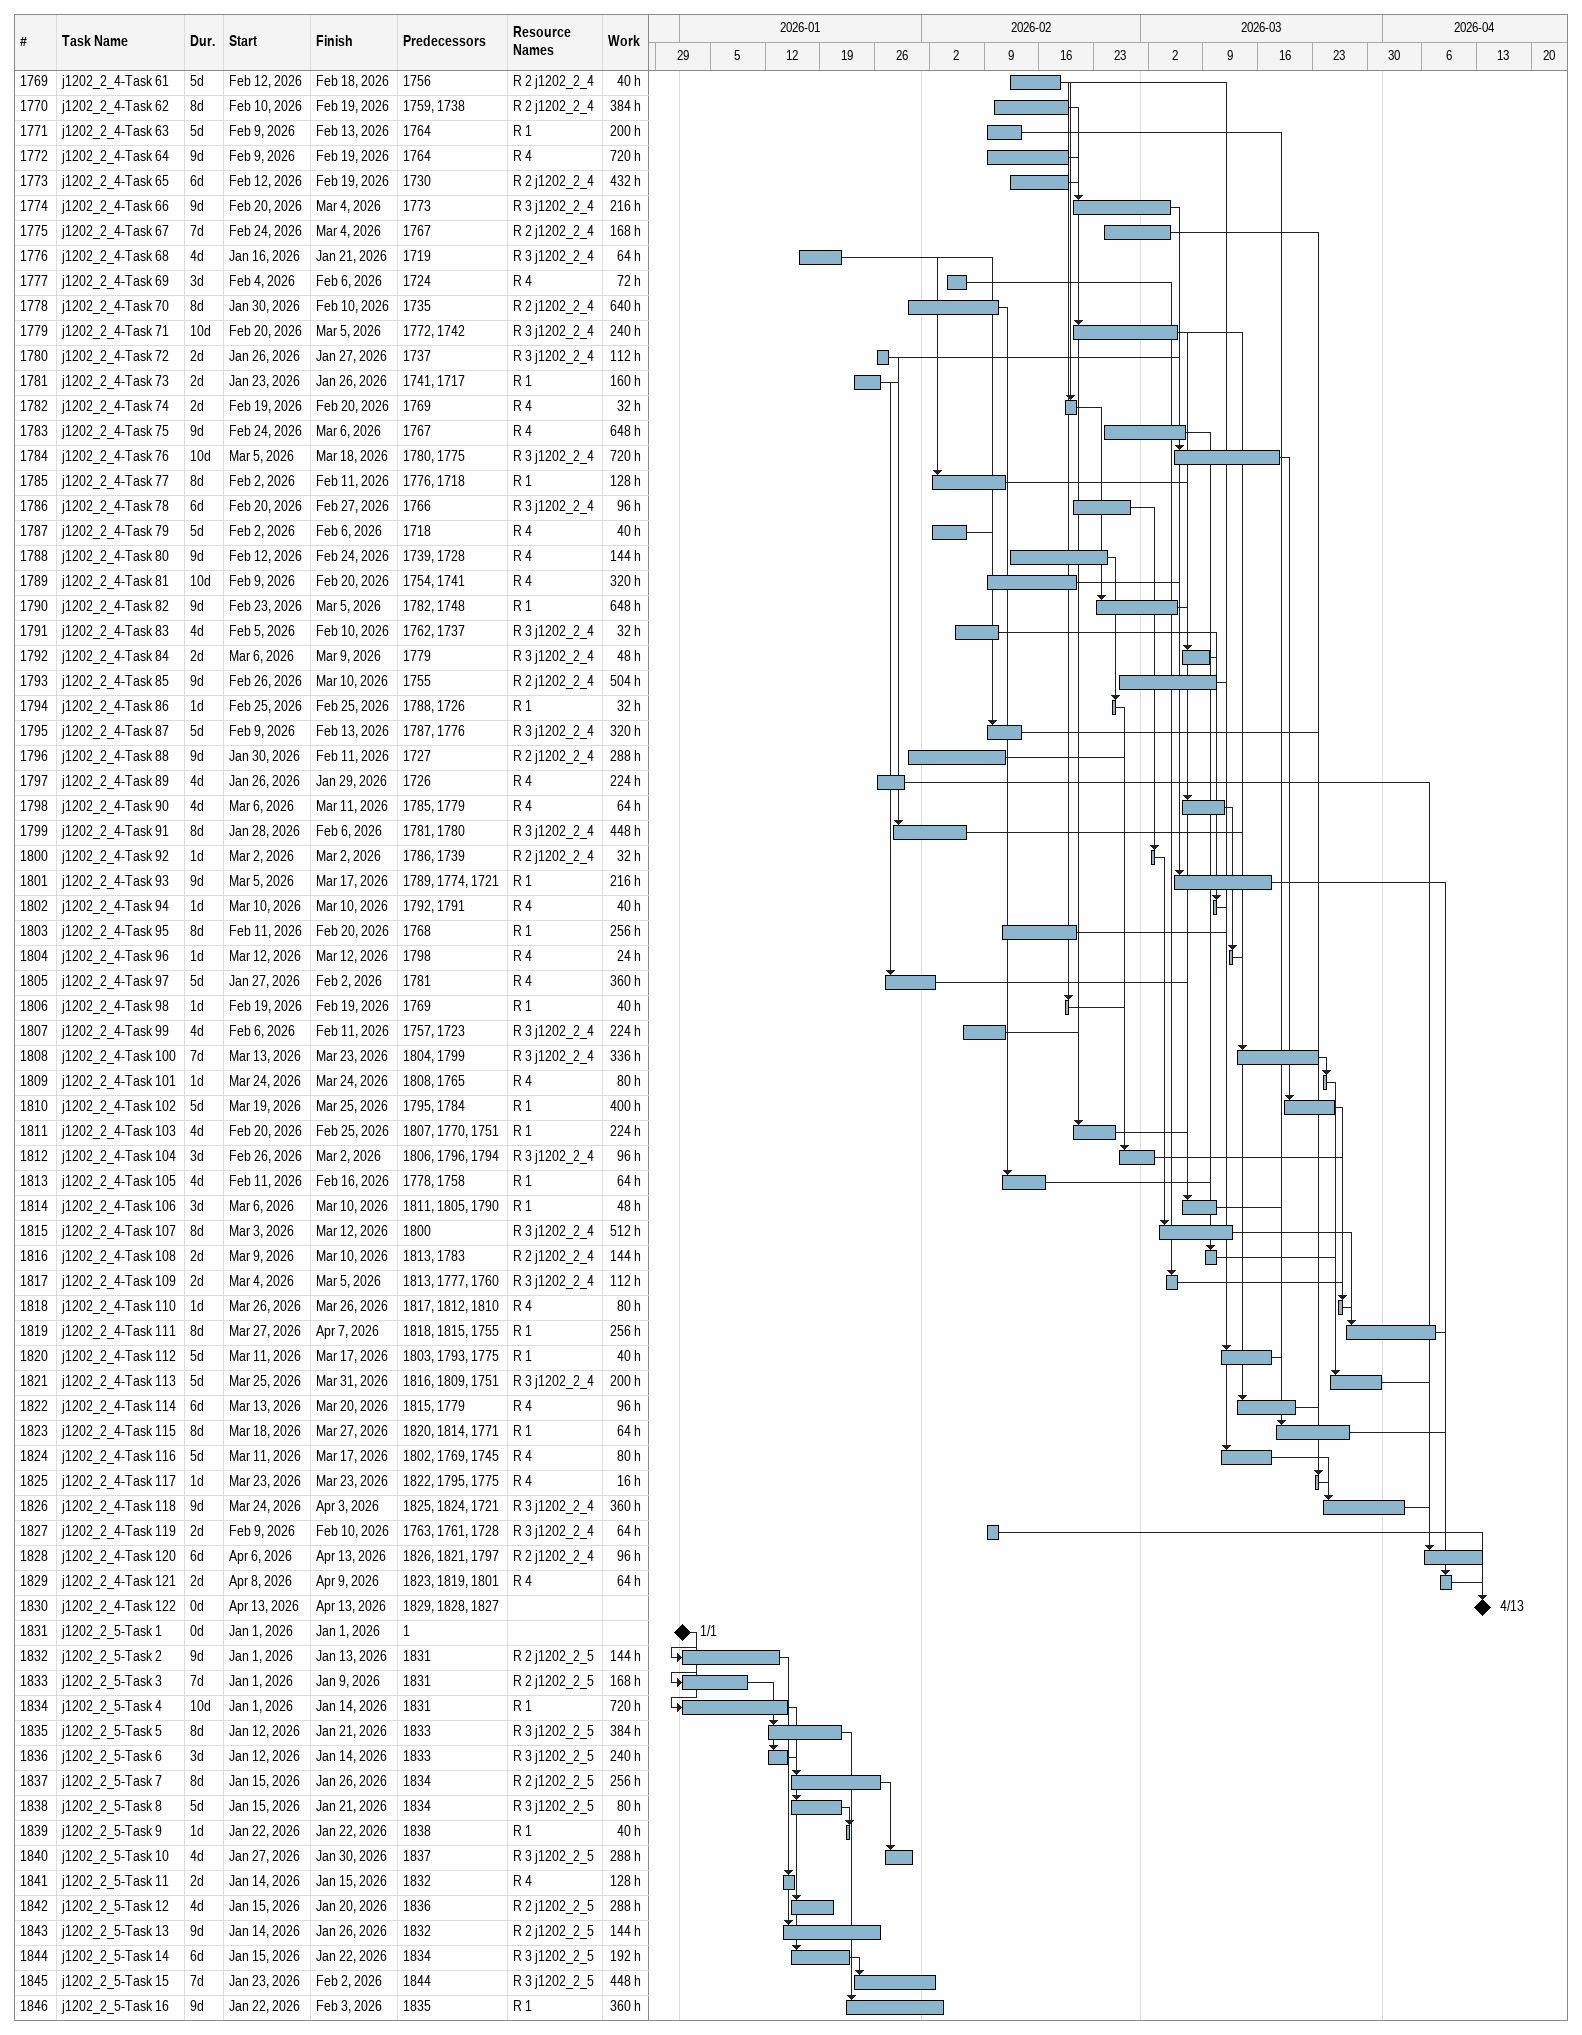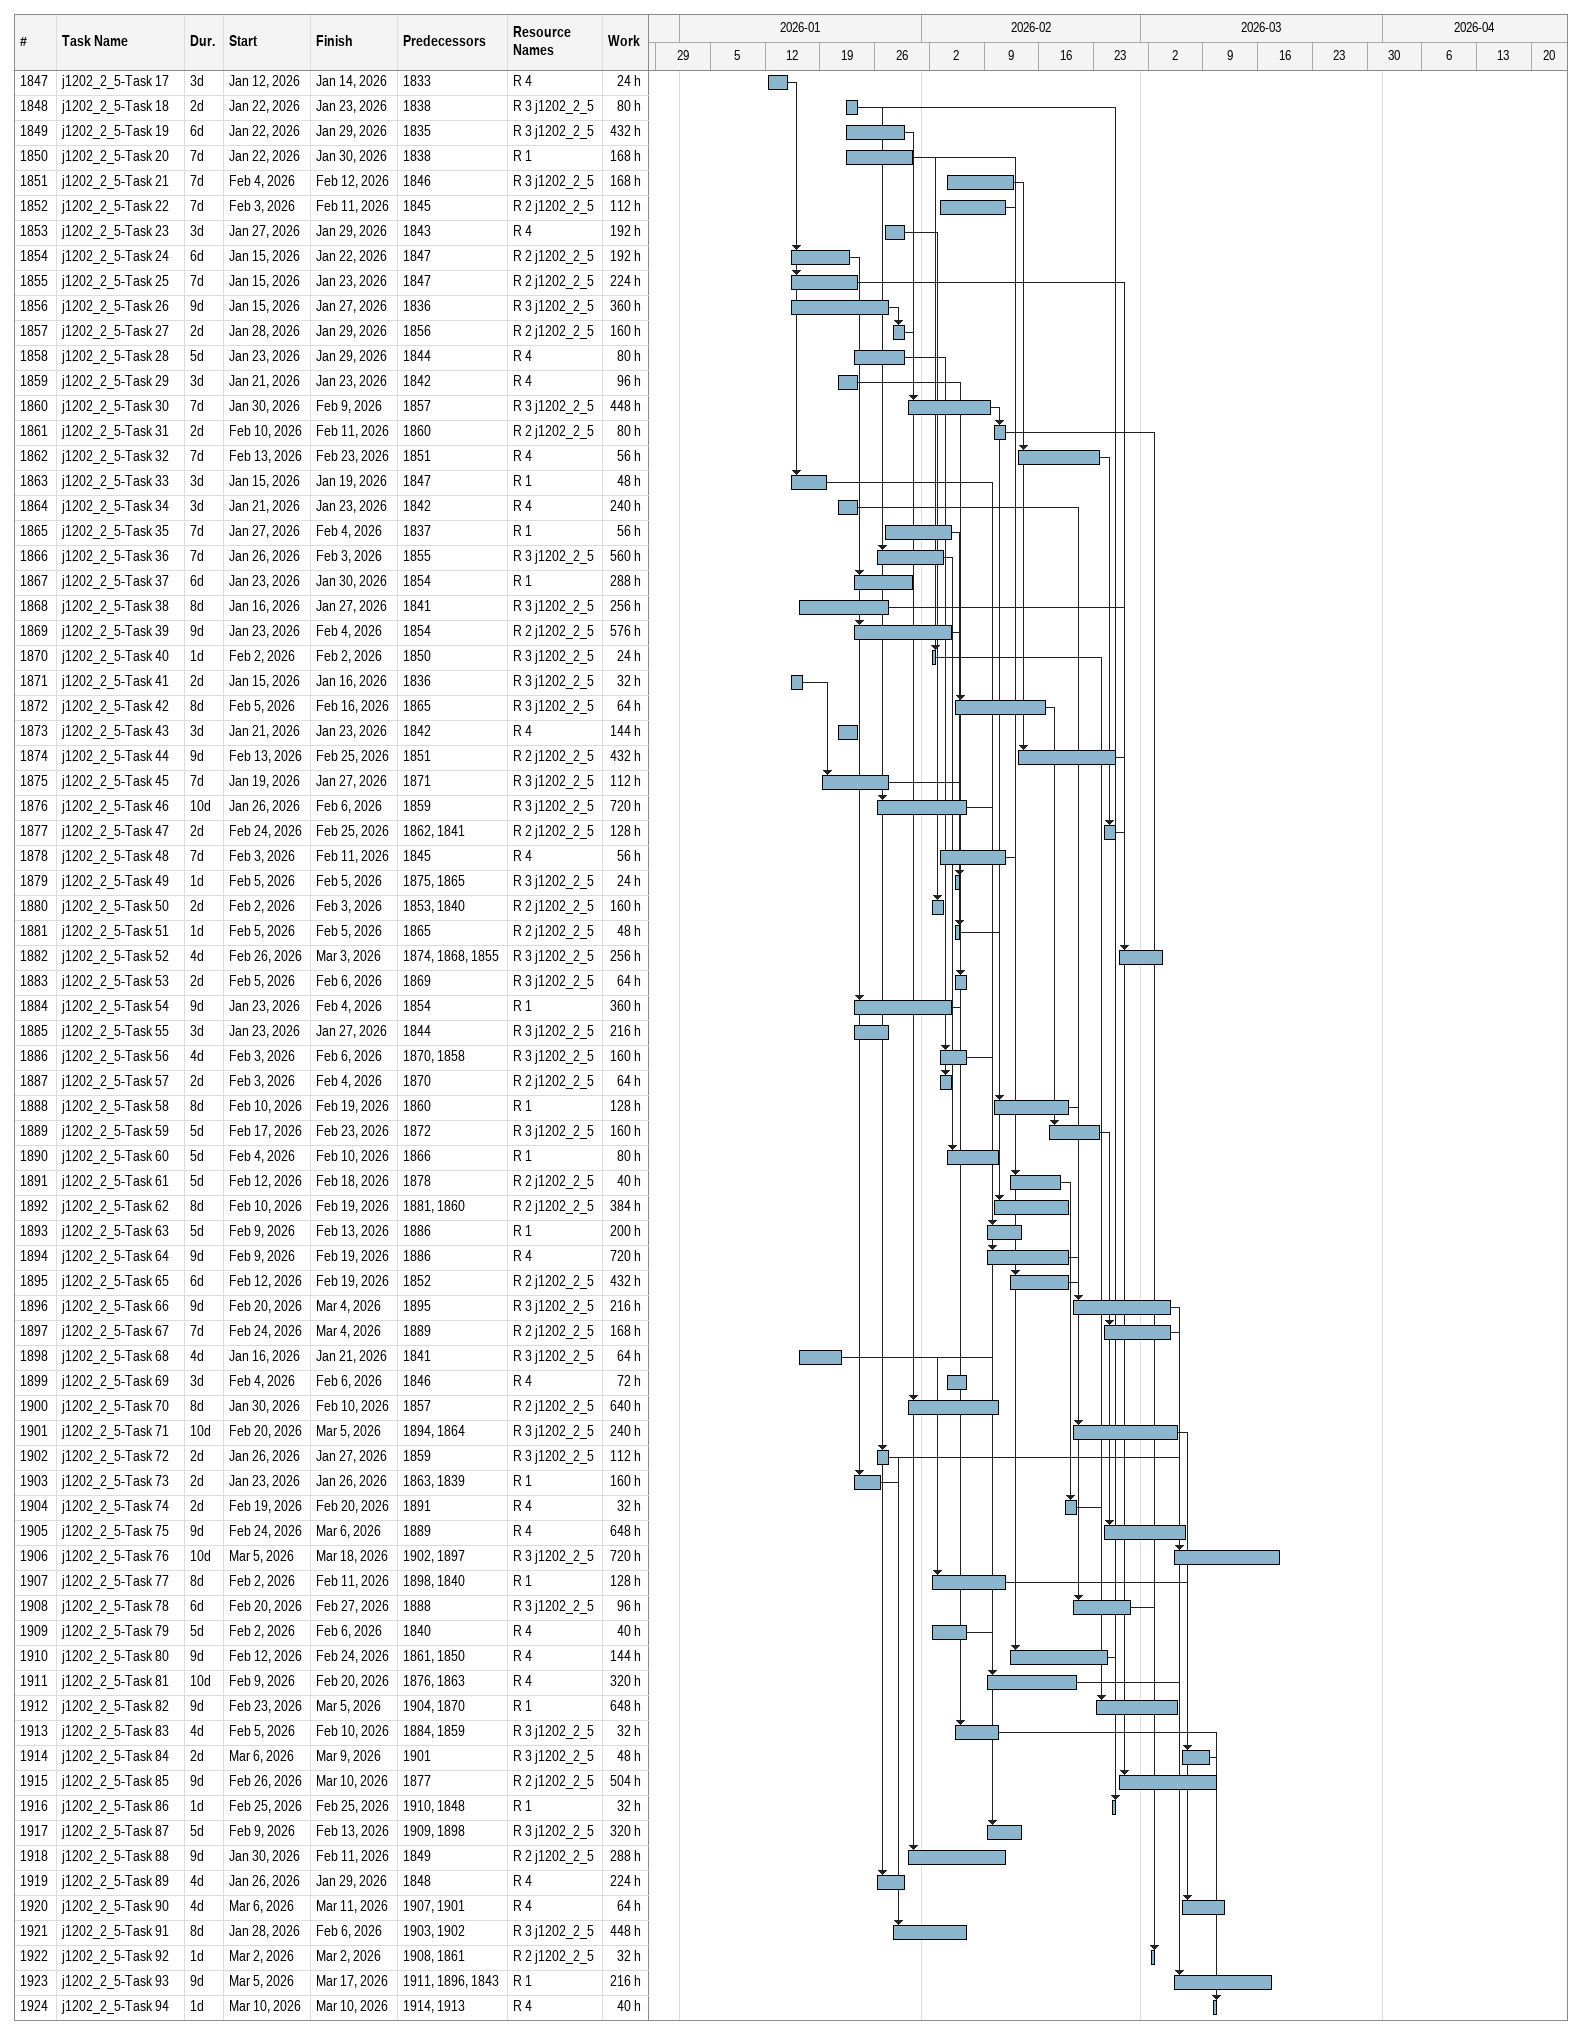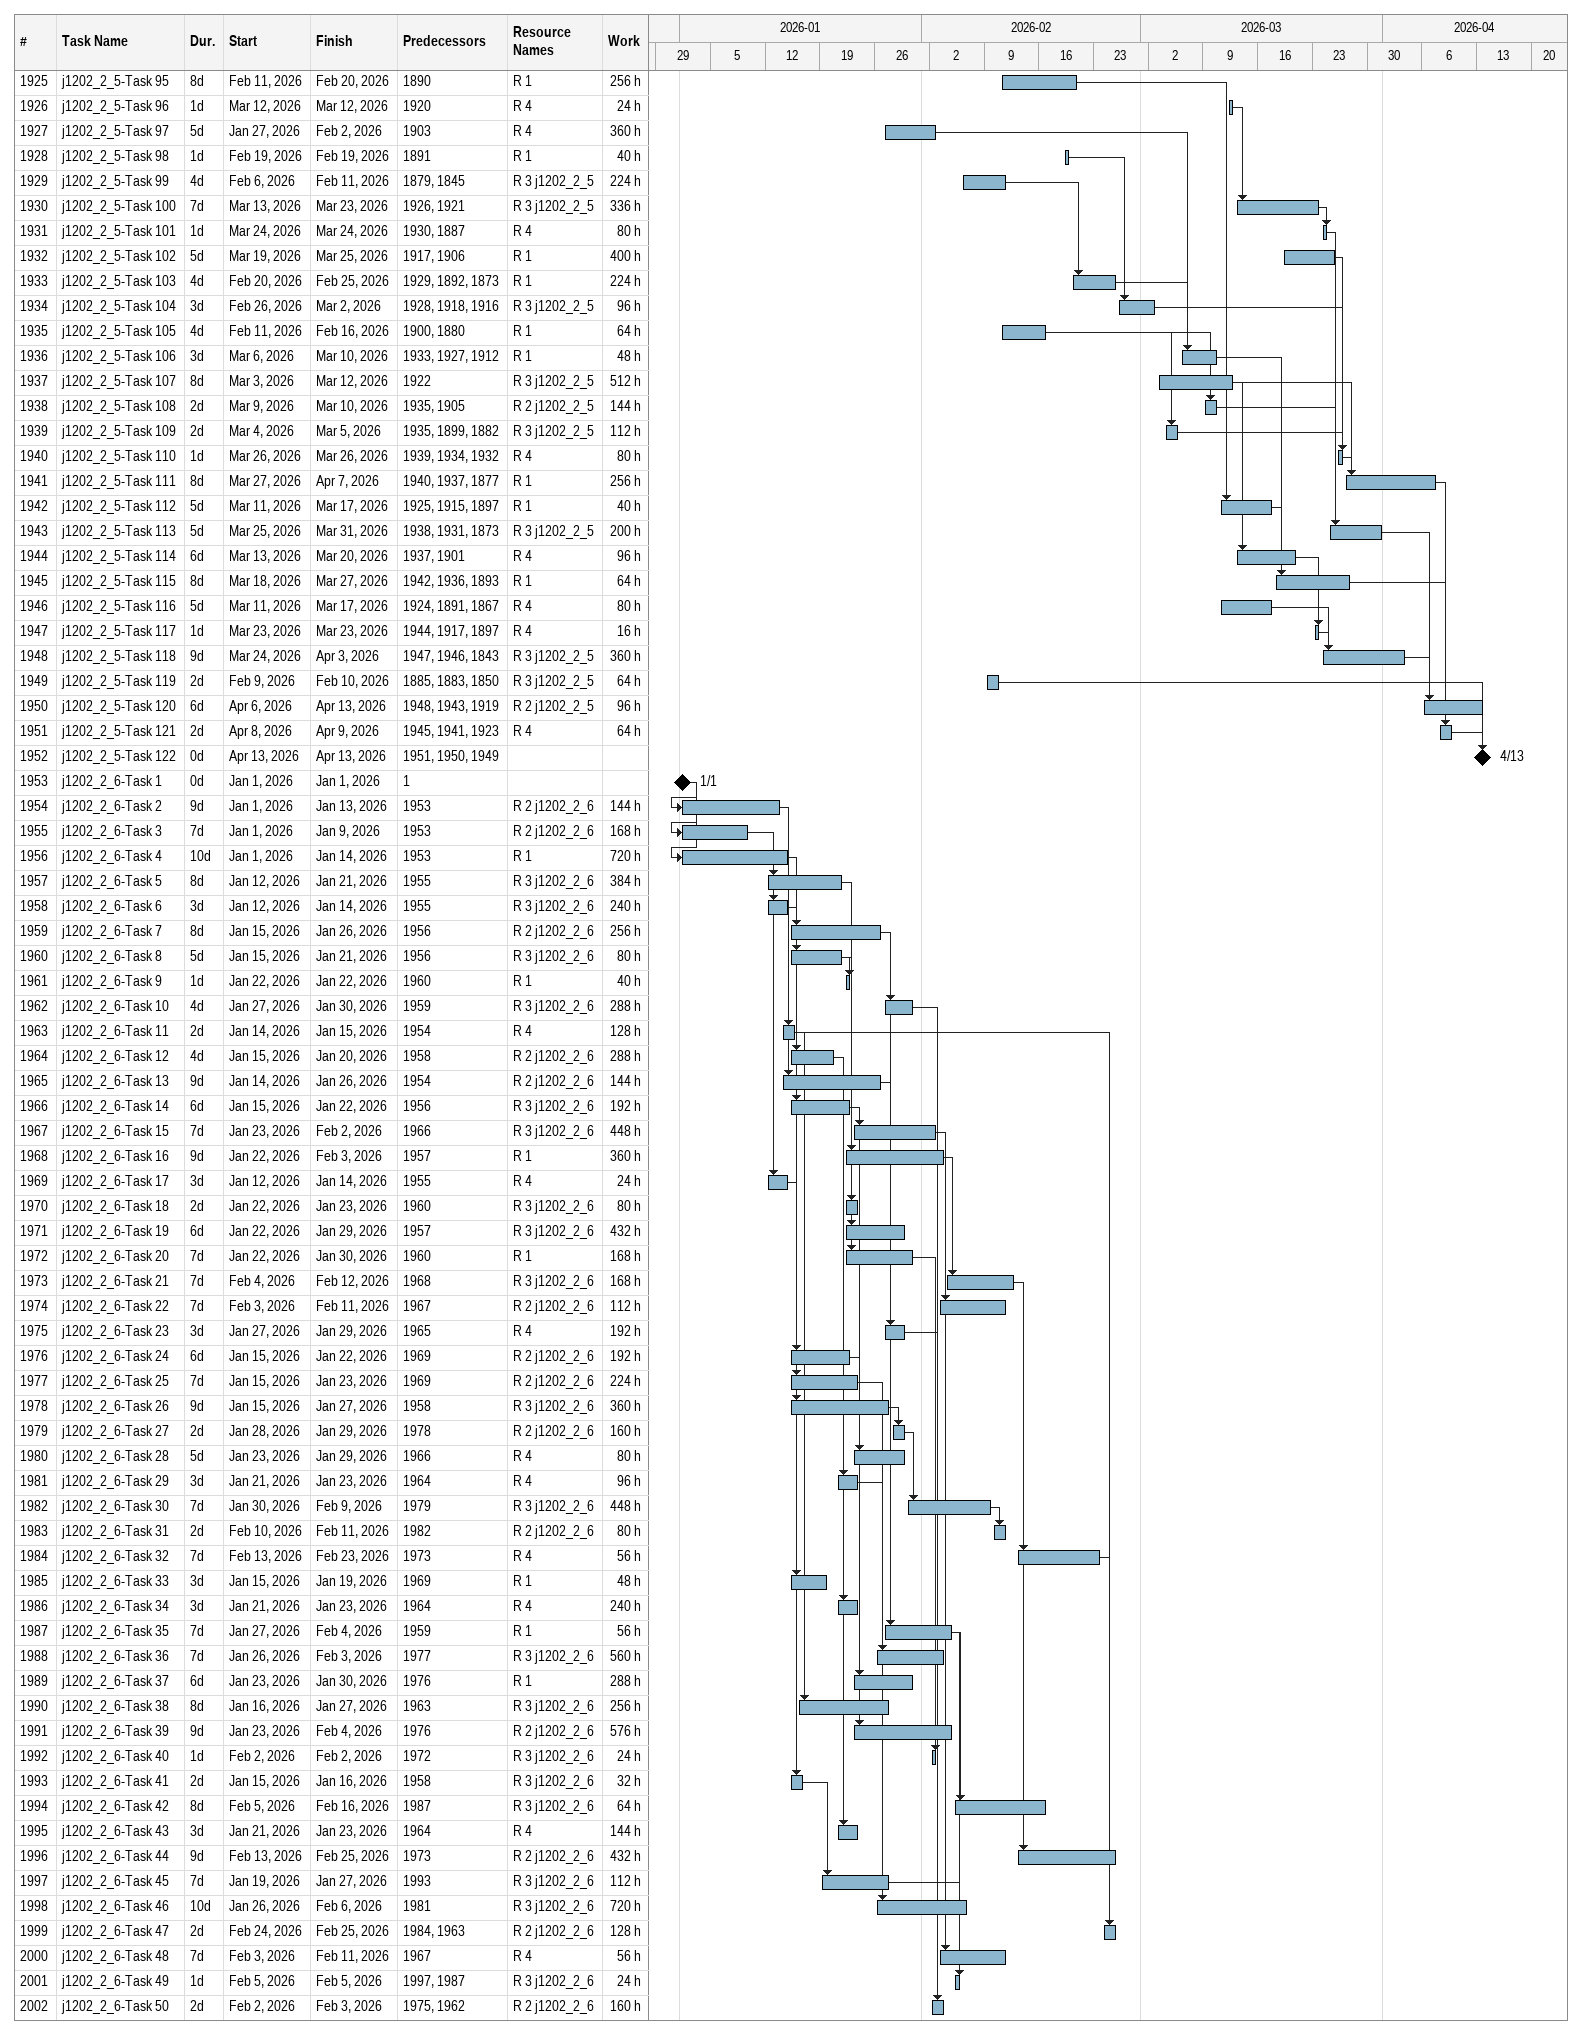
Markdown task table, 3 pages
| ID | Task | Duration | Start | Finish | Predecessors | Resources | Work (h) |
|---|---|---|---|---|---|---|---|
| 1769 | j1202_2_4-Task 61 | 5d | 2026-02-12 | 2026-02-18 | 1756 | R 2 j1202_2_4 | 40 |
| 1770 | j1202_2_4-Task 62 | 8d | 2026-02-10 | 2026-02-19 | 1759, 1738 | R 2 j1202_2_4 | 384 |
| 1771 | j1202_2_4-Task 63 | 5d | 2026-02-09 | 2026-02-13 | 1764 | R 1 | 200 |
| 1772 | j1202_2_4-Task 64 | 9d | 2026-02-09 | 2026-02-19 | 1764 | R 4 | 720 |
| 1773 | j1202_2_4-Task 65 | 6d | 2026-02-12 | 2026-02-19 | 1730 | R 2 j1202_2_4 | 432 |
| 1774 | j1202_2_4-Task 66 | 9d | 2026-02-20 | 2026-03-04 | 1773 | R 3 j1202_2_4 | 216 |
| 1775 | j1202_2_4-Task 67 | 7d | 2026-02-24 | 2026-03-04 | 1767 | R 2 j1202_2_4 | 168 |
| 1776 | j1202_2_4-Task 68 | 4d | 2026-01-16 | 2026-01-21 | 1719 | R 3 j1202_2_4 | 64 |
| 1777 | j1202_2_4-Task 69 | 3d | 2026-02-04 | 2026-02-06 | 1724 | R 4 | 72 |
| 1778 | j1202_2_4-Task 70 | 8d | 2026-01-30 | 2026-02-10 | 1735 | R 2 j1202_2_4 | 640 |
| 1779 | j1202_2_4-Task 71 | 10d | 2026-02-20 | 2026-03-05 | 1772, 1742 | R 3 j1202_2_4 | 240 |
| 1780 | j1202_2_4-Task 72 | 2d | 2026-01-26 | 2026-01-27 | 1737 | R 3 j1202_2_4 | 112 |
| 1781 | j1202_2_4-Task 73 | 2d | 2026-01-23 | 2026-01-26 | 1741, 1717 | R 1 | 160 |
| 1782 | j1202_2_4-Task 74 | 2d | 2026-02-19 | 2026-02-20 | 1769 | R 4 | 32 |
| 1783 | j1202_2_4-Task 75 | 9d | 2026-02-24 | 2026-03-06 | 1767 | R 4 | 648 |
| 1784 | j1202_2_4-Task 76 | 10d | 2026-03-05 | 2026-03-18 | 1780, 1775 | R 3 j1202_2_4 | 720 |
| 1785 | j1202_2_4-Task 77 | 8d | 2026-02-02 | 2026-02-11 | 1776, 1718 | R 1 | 128 |
| 1786 | j1202_2_4-Task 78 | 6d | 2026-02-20 | 2026-02-27 | 1766 | R 3 j1202_2_4 | 96 |
| 1787 | j1202_2_4-Task 79 | 5d | 2026-02-02 | 2026-02-06 | 1718 | R 4 | 40 |
| 1788 | j1202_2_4-Task 80 | 9d | 2026-02-12 | 2026-02-24 | 1739, 1728 | R 4 | 144 |
| 1789 | j1202_2_4-Task 81 | 10d | 2026-02-09 | 2026-02-20 | 1754, 1741 | R 4 | 320 |
| 1790 | j1202_2_4-Task 82 | 9d | 2026-02-23 | 2026-03-05 | 1782, 1748 | R 1 | 648 |
| 1791 | j1202_2_4-Task 83 | 4d | 2026-02-05 | 2026-02-10 | 1762, 1737 | R 3 j1202_2_4 | 32 |
| 1792 | j1202_2_4-Task 84 | 2d | 2026-03-06 | 2026-03-09 | 1779 | R 3 j1202_2_4 | 48 |
| 1793 | j1202_2_4-Task 85 | 9d | 2026-02-26 | 2026-03-10 | 1755 | R 2 j1202_2_4 | 504 |
| 1794 | j1202_2_4-Task 86 | 1d | 2026-02-25 | 2026-02-25 | 1788, 1726 | R 1 | 32 |
| 1795 | j1202_2_4-Task 87 | 5d | 2026-02-09 | 2026-02-13 | 1787, 1776 | R 3 j1202_2_4 | 320 |
| 1796 | j1202_2_4-Task 88 | 9d | 2026-01-30 | 2026-02-11 | 1727 | R 2 j1202_2_4 | 288 |
| 1797 | j1202_2_4-Task 89 | 4d | 2026-01-26 | 2026-01-29 | 1726 | R 4 | 224 |
| 1798 | j1202_2_4-Task 90 | 4d | 2026-03-06 | 2026-03-11 | 1785, 1779 | R 4 | 64 |
| 1799 | j1202_2_4-Task 91 | 8d | 2026-01-28 | 2026-02-06 | 1781, 1780 | R 3 j1202_2_4 | 448 |
| 1800 | j1202_2_4-Task 92 | 1d | 2026-03-02 | 2026-03-02 | 1786, 1739 | R 2 j1202_2_4 | 32 |
| 1801 | j1202_2_4-Task 93 | 9d | 2026-03-05 | 2026-03-17 | 1789, 1774, 1721 | R 1 | 216 |
| 1802 | j1202_2_4-Task 94 | 1d | 2026-03-10 | 2026-03-10 | 1792, 1791 | R 4 | 40 |
| 1803 | j1202_2_4-Task 95 | 8d | 2026-02-11 | 2026-02-20 | 1768 | R 1 | 256 |
| 1804 | j1202_2_4-Task 96 | 1d | 2026-03-12 | 2026-03-12 | 1798 | R 4 | 24 |
| 1805 | j1202_2_4-Task 97 | 5d | 2026-01-27 | 2026-02-02 | 1781 | R 4 | 360 |
| 1806 | j1202_2_4-Task 98 | 1d | 2026-02-19 | 2026-02-19 | 1769 | R 1 | 40 |
| 1807 | j1202_2_4-Task 99 | 4d | 2026-02-06 | 2026-02-11 | 1757, 1723 | R 3 j1202_2_4 | 224 |
| 1808 | j1202_2_4-Task 100 | 7d | 2026-03-13 | 2026-03-23 | 1804, 1799 | R 3 j1202_2_4 | 336 |
| 1809 | j1202_2_4-Task 101 | 1d | 2026-03-24 | 2026-03-24 | 1808, 1765 | R 4 | 80 |
| 1810 | j1202_2_4-Task 102 | 5d | 2026-03-19 | 2026-03-25 | 1795, 1784 | R 1 | 400 |
| 1811 | j1202_2_4-Task 103 | 4d | 2026-02-20 | 2026-02-25 | 1807, 1770, 1751 | R 1 | 224 |
| 1812 | j1202_2_4-Task 104 | 3d | 2026-02-26 | 2026-03-02 | 1806, 1796, 1794 | R 3 j1202_2_4 | 96 |
| 1813 | j1202_2_4-Task 105 | 4d | 2026-02-11 | 2026-02-16 | 1778, 1758 | R 1 | 64 |
| 1814 | j1202_2_4-Task 106 | 3d | 2026-03-06 | 2026-03-10 | 1811, 1805, 1790 | R 1 | 48 |
| 1815 | j1202_2_4-Task 107 | 8d | 2026-03-03 | 2026-03-12 | 1800 | R 3 j1202_2_4 | 512 |
| 1816 | j1202_2_4-Task 108 | 2d | 2026-03-09 | 2026-03-10 | 1813, 1783 | R 2 j1202_2_4 | 144 |
| 1817 | j1202_2_4-Task 109 | 2d | 2026-03-04 | 2026-03-05 | 1813, 1777, 1760 | R 3 j1202_2_4 | 112 |
| 1818 | j1202_2_4-Task 110 | 1d | 2026-03-26 | 2026-03-26 | 1817, 1812, 1810 | R 4 | 80 |
| 1819 | j1202_2_4-Task 111 | 8d | 2026-03-27 | 2026-04-07 | 1818, 1815, 1755 | R 1 | 256 |
| 1820 | j1202_2_4-Task 112 | 5d | 2026-03-11 | 2026-03-17 | 1803, 1793, 1775 | R 1 | 40 |
| 1821 | j1202_2_4-Task 113 | 5d | 2026-03-25 | 2026-03-31 | 1816, 1809, 1751 | R 3 j1202_2_4 | 200 |
| 1822 | j1202_2_4-Task 114 | 6d | 2026-03-13 | 2026-03-20 | 1815, 1779 | R 4 | 96 |
| 1823 | j1202_2_4-Task 115 | 8d | 2026-03-18 | 2026-03-27 | 1820, 1814, 1771 | R 1 | 64 |
| 1824 | j1202_2_4-Task 116 | 5d | 2026-03-11 | 2026-03-17 | 1802, 1769, 1745 | R 4 | 80 |
| 1825 | j1202_2_4-Task 117 | 1d | 2026-03-23 | 2026-03-23 | 1822, 1795, 1775 | R 4 | 16 |
| 1826 | j1202_2_4-Task 118 | 9d | 2026-03-24 | 2026-04-03 | 1825, 1824, 1721 | R 3 j1202_2_4 | 360 |
| 1827 | j1202_2_4-Task 119 | 2d | 2026-02-09 | 2026-02-10 | 1763, 1761, 1728 | R 3 j1202_2_4 | 64 |
| 1828 | j1202_2_4-Task 120 | 6d | 2026-04-06 | 2026-04-13 | 1826, 1821, 1797 | R 2 j1202_2_4 | 96 |
| 1829 | j1202_2_4-Task 121 | 2d | 2026-04-08 | 2026-04-09 | 1823, 1819, 1801 | R 4 | 64 |
| 1830 | j1202_2_4-Task 122 | 0d | 2026-04-13 | 2026-04-13 | 1829, 1828, 1827 |  |  |
| 1831 | j1202_2_5-Task 1 | 0d | 2026-01-01 | 2026-01-01 | 1 |  |  |
| 1832 | j1202_2_5-Task 2 | 9d | 2026-01-01 | 2026-01-13 | 1831 | R 2 j1202_2_5 | 144 |
| 1833 | j1202_2_5-Task 3 | 7d | 2026-01-01 | 2026-01-09 | 1831 | R 2 j1202_2_5 | 168 |
| 1834 | j1202_2_5-Task 4 | 10d | 2026-01-01 | 2026-01-14 | 1831 | R 1 | 720 |
| 1835 | j1202_2_5-Task 5 | 8d | 2026-01-12 | 2026-01-21 | 1833 | R 3 j1202_2_5 | 384 |
| 1836 | j1202_2_5-Task 6 | 3d | 2026-01-12 | 2026-01-14 | 1833 | R 3 j1202_2_5 | 240 |
| 1837 | j1202_2_5-Task 7 | 8d | 2026-01-15 | 2026-01-26 | 1834 | R 2 j1202_2_5 | 256 |
| 1838 | j1202_2_5-Task 8 | 5d | 2026-01-15 | 2026-01-21 | 1834 | R 3 j1202_2_5 | 80 |
| 1839 | j1202_2_5-Task 9 | 1d | 2026-01-22 | 2026-01-22 | 1838 | R 1 | 40 |
| 1840 | j1202_2_5-Task 10 | 4d | 2026-01-27 | 2026-01-30 | 1837 | R 3 j1202_2_5 | 288 |
| 1841 | j1202_2_5-Task 11 | 2d | 2026-01-14 | 2026-01-15 | 1832 | R 4 | 128 |
| 1842 | j1202_2_5-Task 12 | 4d | 2026-01-15 | 2026-01-20 | 1836 | R 2 j1202_2_5 | 288 |
| 1843 | j1202_2_5-Task 13 | 9d | 2026-01-14 | 2026-01-26 | 1832 | R 2 j1202_2_5 | 144 |
| 1844 | j1202_2_5-Task 14 | 6d | 2026-01-15 | 2026-01-22 | 1834 | R 3 j1202_2_5 | 192 |
| 1845 | j1202_2_5-Task 15 | 7d | 2026-01-23 | 2026-02-02 | 1844 | R 3 j1202_2_5 | 448 |
| 1846 | j1202_2_5-Task 16 | 9d | 2026-01-22 | 2026-02-03 | 1835 | R 1 | 360 |
| 1847 | j1202_2_5-Task 17 | 3d | 2026-01-12 | 2026-01-14 | 1833 | R 4 | 24 |
| 1848 | j1202_2_5-Task 18 | 2d | 2026-01-22 | 2026-01-23 | 1838 | R 3 j1202_2_5 | 80 |
| 1849 | j1202_2_5-Task 19 | 6d | 2026-01-22 | 2026-01-29 | 1835 | R 3 j1202_2_5 | 432 |
| 1850 | j1202_2_5-Task 20 | 7d | 2026-01-22 | 2026-01-30 | 1838 | R 1 | 168 |
| 1851 | j1202_2_5-Task 21 | 7d | 2026-02-04 | 2026-02-12 | 1846 | R 3 j1202_2_5 | 168 |
| 1852 | j1202_2_5-Task 22 | 7d | 2026-02-03 | 2026-02-11 | 1845 | R 2 j1202_2_5 | 112 |
| 1853 | j1202_2_5-Task 23 | 3d | 2026-01-27 | 2026-01-29 | 1843 | R 4 | 192 |
| 1854 | j1202_2_5-Task 24 | 6d | 2026-01-15 | 2026-01-22 | 1847 | R 2 j1202_2_5 | 192 |
| 1855 | j1202_2_5-Task 25 | 7d | 2026-01-15 | 2026-01-23 | 1847 | R 2 j1202_2_5 | 224 |
| 1856 | j1202_2_5-Task 26 | 9d | 2026-01-15 | 2026-01-27 | 1836 | R 3 j1202_2_5 | 360 |
| 1857 | j1202_2_5-Task 27 | 2d | 2026-01-28 | 2026-01-29 | 1856 | R 2 j1202_2_5 | 160 |
| 1858 | j1202_2_5-Task 28 | 5d | 2026-01-23 | 2026-01-29 | 1844 | R 4 | 80 |
| 1859 | j1202_2_5-Task 29 | 3d | 2026-01-21 | 2026-01-23 | 1842 | R 4 | 96 |
| 1860 | j1202_2_5-Task 30 | 7d | 2026-01-30 | 2026-02-09 | 1857 | R 3 j1202_2_5 | 448 |
| 1861 | j1202_2_5-Task 31 | 2d | 2026-02-10 | 2026-02-11 | 1860 | R 2 j1202_2_5 | 80 |
| 1862 | j1202_2_5-Task 32 | 7d | 2026-02-13 | 2026-02-23 | 1851 | R 4 | 56 |
| 1863 | j1202_2_5-Task 33 | 3d | 2026-01-15 | 2026-01-19 | 1847 | R 1 | 48 |
| 1864 | j1202_2_5-Task 34 | 3d | 2026-01-21 | 2026-01-23 | 1842 | R 4 | 240 |
| 1865 | j1202_2_5-Task 35 | 7d | 2026-01-27 | 2026-02-04 | 1837 | R 1 | 56 |
| 1866 | j1202_2_5-Task 36 | 7d | 2026-01-26 | 2026-02-03 | 1855 | R 3 j1202_2_5 | 560 |
| 1867 | j1202_2_5-Task 37 | 6d | 2026-01-23 | 2026-01-30 | 1854 | R 1 | 288 |
| 1868 | j1202_2_5-Task 38 | 8d | 2026-01-16 | 2026-01-27 | 1841 | R 3 j1202_2_5 | 256 |
| 1869 | j1202_2_5-Task 39 | 9d | 2026-01-23 | 2026-02-04 | 1854 | R 2 j1202_2_5 | 576 |
| 1870 | j1202_2_5-Task 40 | 1d | 2026-02-02 | 2026-02-02 | 1850 | R 3 j1202_2_5 | 24 |
| 1871 | j1202_2_5-Task 41 | 2d | 2026-01-15 | 2026-01-16 | 1836 | R 3 j1202_2_5 | 32 |
| 1872 | j1202_2_5-Task 42 | 8d | 2026-02-05 | 2026-02-16 | 1865 | R 3 j1202_2_5 | 64 |
| 1873 | j1202_2_5-Task 43 | 3d | 2026-01-21 | 2026-01-23 | 1842 | R 4 | 144 |
| 1874 | j1202_2_5-Task 44 | 9d | 2026-02-13 | 2026-02-25 | 1851 | R 2 j1202_2_5 | 432 |
| 1875 | j1202_2_5-Task 45 | 7d | 2026-01-19 | 2026-01-27 | 1871 | R 3 j1202_2_5 | 112 |
| 1876 | j1202_2_5-Task 46 | 10d | 2026-01-26 | 2026-02-06 | 1859 | R 3 j1202_2_5 | 720 |
| 1877 | j1202_2_5-Task 47 | 2d | 2026-02-24 | 2026-02-25 | 1862, 1841 | R 2 j1202_2_5 | 128 |
| 1878 | j1202_2_5-Task 48 | 7d | 2026-02-03 | 2026-02-11 | 1845 | R 4 | 56 |
| 1879 | j1202_2_5-Task 49 | 1d | 2026-02-05 | 2026-02-05 | 1875, 1865 | R 3 j1202_2_5 | 24 |
| 1880 | j1202_2_5-Task 50 | 2d | 2026-02-02 | 2026-02-03 | 1853, 1840 | R 2 j1202_2_5 | 160 |
| 1881 | j1202_2_5-Task 51 | 1d | 2026-02-05 | 2026-02-05 | 1865 | R 2 j1202_2_5 | 48 |
| 1882 | j1202_2_5-Task 52 | 4d | 2026-02-26 | 2026-03-03 | 1874, 1868, 1855 | R 3 j1202_2_5 | 256 |
| 1883 | j1202_2_5-Task 53 | 2d | 2026-02-05 | 2026-02-06 | 1869 | R 3 j1202_2_5 | 64 |
| 1884 | j1202_2_5-Task 54 | 9d | 2026-01-23 | 2026-02-04 | 1854 | R 1 | 360 |
| 1885 | j1202_2_5-Task 55 | 3d | 2026-01-23 | 2026-01-27 | 1844 | R 3 j1202_2_5 | 216 |
| 1886 | j1202_2_5-Task 56 | 4d | 2026-02-03 | 2026-02-06 | 1870, 1858 | R 3 j1202_2_5 | 160 |
| 1887 | j1202_2_5-Task 57 | 2d | 2026-02-03 | 2026-02-04 | 1870 | R 2 j1202_2_5 | 64 |
| 1888 | j1202_2_5-Task 58 | 8d | 2026-02-10 | 2026-02-19 | 1860 | R 1 | 128 |
| 1889 | j1202_2_5-Task 59 | 5d | 2026-02-17 | 2026-02-23 | 1872 | R 3 j1202_2_5 | 160 |
| 1890 | j1202_2_5-Task 60 | 5d | 2026-02-04 | 2026-02-10 | 1866 | R 1 | 80 |
| 1891 | j1202_2_5-Task 61 | 5d | 2026-02-12 | 2026-02-18 | 1878 | R 2 j1202_2_5 | 40 |
| 1892 | j1202_2_5-Task 62 | 8d | 2026-02-10 | 2026-02-19 | 1881, 1860 | R 2 j1202_2_5 | 384 |
| 1893 | j1202_2_5-Task 63 | 5d | 2026-02-09 | 2026-02-13 | 1886 | R 1 | 200 |
| 1894 | j1202_2_5-Task 64 | 9d | 2026-02-09 | 2026-02-19 | 1886 | R 4 | 720 |
| 1895 | j1202_2_5-Task 65 | 6d | 2026-02-12 | 2026-02-19 | 1852 | R 2 j1202_2_5 | 432 |
| 1896 | j1202_2_5-Task 66 | 9d | 2026-02-20 | 2026-03-04 | 1895 | R 3 j1202_2_5 | 216 |
| 1897 | j1202_2_5-Task 67 | 7d | 2026-02-24 | 2026-03-04 | 1889 | R 2 j1202_2_5 | 168 |
| 1898 | j1202_2_5-Task 68 | 4d | 2026-01-16 | 2026-01-21 | 1841 | R 3 j1202_2_5 | 64 |
| 1899 | j1202_2_5-Task 69 | 3d | 2026-02-04 | 2026-02-06 | 1846 | R 4 | 72 |
| 1900 | j1202_2_5-Task 70 | 8d | 2026-01-30 | 2026-02-10 | 1857 | R 2 j1202_2_5 | 640 |
| 1901 | j1202_2_5-Task 71 | 10d | 2026-02-20 | 2026-03-05 | 1894, 1864 | R 3 j1202_2_5 | 240 |
| 1902 | j1202_2_5-Task 72 | 2d | 2026-01-26 | 2026-01-27 | 1859 | R 3 j1202_2_5 | 112 |
| 1903 | j1202_2_5-Task 73 | 2d | 2026-01-23 | 2026-01-26 | 1863, 1839 | R 1 | 160 |
| 1904 | j1202_2_5-Task 74 | 2d | 2026-02-19 | 2026-02-20 | 1891 | R 4 | 32 |
| 1905 | j1202_2_5-Task 75 | 9d | 2026-02-24 | 2026-03-06 | 1889 | R 4 | 648 |
| 1906 | j1202_2_5-Task 76 | 10d | 2026-03-05 | 2026-03-18 | 1902, 1897 | R 3 j1202_2_5 | 720 |
| 1907 | j1202_2_5-Task 77 | 8d | 2026-02-02 | 2026-02-11 | 1898, 1840 | R 1 | 128 |
| 1908 | j1202_2_5-Task 78 | 6d | 2026-02-20 | 2026-02-27 | 1888 | R 3 j1202_2_5 | 96 |
| 1909 | j1202_2_5-Task 79 | 5d | 2026-02-02 | 2026-02-06 | 1840 | R 4 | 40 |
| 1910 | j1202_2_5-Task 80 | 9d | 2026-02-12 | 2026-02-24 | 1861, 1850 | R 4 | 144 |
| 1911 | j1202_2_5-Task 81 | 10d | 2026-02-09 | 2026-02-20 | 1876, 1863 | R 4 | 320 |
| 1912 | j1202_2_5-Task 82 | 9d | 2026-02-23 | 2026-03-05 | 1904, 1870 | R 1 | 648 |
| 1913 | j1202_2_5-Task 83 | 4d | 2026-02-05 | 2026-02-10 | 1884, 1859 | R 3 j1202_2_5 | 32 |
| 1914 | j1202_2_5-Task 84 | 2d | 2026-03-06 | 2026-03-09 | 1901 | R 3 j1202_2_5 | 48 |
| 1915 | j1202_2_5-Task 85 | 9d | 2026-02-26 | 2026-03-10 | 1877 | R 2 j1202_2_5 | 504 |
| 1916 | j1202_2_5-Task 86 | 1d | 2026-02-25 | 2026-02-25 | 1910, 1848 | R 1 | 32 |
| 1917 | j1202_2_5-Task 87 | 5d | 2026-02-09 | 2026-02-13 | 1909, 1898 | R 3 j1202_2_5 | 320 |
| 1918 | j1202_2_5-Task 88 | 9d | 2026-01-30 | 2026-02-11 | 1849 | R 2 j1202_2_5 | 288 |
| 1919 | j1202_2_5-Task 89 | 4d | 2026-01-26 | 2026-01-29 | 1848 | R 4 | 224 |
| 1920 | j1202_2_5-Task 90 | 4d | 2026-03-06 | 2026-03-11 | 1907, 1901 | R 4 | 64 |
| 1921 | j1202_2_5-Task 91 | 8d | 2026-01-28 | 2026-02-06 | 1903, 1902 | R 3 j1202_2_5 | 448 |
| 1922 | j1202_2_5-Task 92 | 1d | 2026-03-02 | 2026-03-02 | 1908, 1861 | R 2 j1202_2_5 | 32 |
| 1923 | j1202_2_5-Task 93 | 9d | 2026-03-05 | 2026-03-17 | 1911, 1896, 1843 | R 1 | 216 |
| 1924 | j1202_2_5-Task 94 | 1d | 2026-03-10 | 2026-03-10 | 1914, 1913 | R 4 | 40 |
| 1925 | j1202_2_5-Task 95 | 8d | 2026-02-11 | 2026-02-20 | 1890 | R 1 | 256 |
| 1926 | j1202_2_5-Task 96 | 1d | 2026-03-12 | 2026-03-12 | 1920 | R 4 | 24 |
| 1927 | j1202_2_5-Task 97 | 5d | 2026-01-27 | 2026-02-02 | 1903 | R 4 | 360 |
| 1928 | j1202_2_5-Task 98 | 1d | 2026-02-19 | 2026-02-19 | 1891 | R 1 | 40 |
| 1929 | j1202_2_5-Task 99 | 4d | 2026-02-06 | 2026-02-11 | 1879, 1845 | R 3 j1202_2_5 | 224 |
| 1930 | j1202_2_5-Task 100 | 7d | 2026-03-13 | 2026-03-23 | 1926, 1921 | R 3 j1202_2_5 | 336 |
| 1931 | j1202_2_5-Task 101 | 1d | 2026-03-24 | 2026-03-24 | 1930, 1887 | R 4 | 80 |
| 1932 | j1202_2_5-Task 102 | 5d | 2026-03-19 | 2026-03-25 | 1917, 1906 | R 1 | 400 |
| 1933 | j1202_2_5-Task 103 | 4d | 2026-02-20 | 2026-02-25 | 1929, 1892, 1873 | R 1 | 224 |
| 1934 | j1202_2_5-Task 104 | 3d | 2026-02-26 | 2026-03-02 | 1928, 1918, 1916 | R 3 j1202_2_5 | 96 |
| 1935 | j1202_2_5-Task 105 | 4d | 2026-02-11 | 2026-02-16 | 1900, 1880 | R 1 | 64 |
| 1936 | j1202_2_5-Task 106 | 3d | 2026-03-06 | 2026-03-10 | 1933, 1927, 1912 | R 1 | 48 |
| 1937 | j1202_2_5-Task 107 | 8d | 2026-03-03 | 2026-03-12 | 1922 | R 3 j1202_2_5 | 512 |
| 1938 | j1202_2_5-Task 108 | 2d | 2026-03-09 | 2026-03-10 | 1935, 1905 | R 2 j1202_2_5 | 144 |
| 1939 | j1202_2_5-Task 109 | 2d | 2026-03-04 | 2026-03-05 | 1935, 1899, 1882 | R 3 j1202_2_5 | 112 |
| 1940 | j1202_2_5-Task 110 | 1d | 2026-03-26 | 2026-03-26 | 1939, 1934, 1932 | R 4 | 80 |
| 1941 | j1202_2_5-Task 111 | 8d | 2026-03-27 | 2026-04-07 | 1940, 1937, 1877 | R 1 | 256 |
| 1942 | j1202_2_5-Task 112 | 5d | 2026-03-11 | 2026-03-17 | 1925, 1915, 1897 | R 1 | 40 |
| 1943 | j1202_2_5-Task 113 | 5d | 2026-03-25 | 2026-03-31 | 1938, 1931, 1873 | R 3 j1202_2_5 | 200 |
| 1944 | j1202_2_5-Task 114 | 6d | 2026-03-13 | 2026-03-20 | 1937, 1901 | R 4 | 96 |
| 1945 | j1202_2_5-Task 115 | 8d | 2026-03-18 | 2026-03-27 | 1942, 1936, 1893 | R 1 | 64 |
| 1946 | j1202_2_5-Task 116 | 5d | 2026-03-11 | 2026-03-17 | 1924, 1891, 1867 | R 4 | 80 |
| 1947 | j1202_2_5-Task 117 | 1d | 2026-03-23 | 2026-03-23 | 1944, 1917, 1897 | R 4 | 16 |
| 1948 | j1202_2_5-Task 118 | 9d | 2026-03-24 | 2026-04-03 | 1947, 1946, 1843 | R 3 j1202_2_5 | 360 |
| 1949 | j1202_2_5-Task 119 | 2d | 2026-02-09 | 2026-02-10 | 1885, 1883, 1850 | R 3 j1202_2_5 | 64 |
| 1950 | j1202_2_5-Task 120 | 6d | 2026-04-06 | 2026-04-13 | 1948, 1943, 1919 | R 2 j1202_2_5 | 96 |
| 1951 | j1202_2_5-Task 121 | 2d | 2026-04-08 | 2026-04-09 | 1945, 1941, 1923 | R 4 | 64 |
| 1952 | j1202_2_5-Task 122 | 0d | 2026-04-13 | 2026-04-13 | 1951, 1950, 1949 |  |  |
| 1953 | j1202_2_6-Task 1 | 0d | 2026-01-01 | 2026-01-01 | 1 |  |  |
| 1954 | j1202_2_6-Task 2 | 9d | 2026-01-01 | 2026-01-13 | 1953 | R 2 j1202_2_6 | 144 |
| 1955 | j1202_2_6-Task 3 | 7d | 2026-01-01 | 2026-01-09 | 1953 | R 2 j1202_2_6 | 168 |
| 1956 | j1202_2_6-Task 4 | 10d | 2026-01-01 | 2026-01-14 | 1953 | R 1 | 720 |
| 1957 | j1202_2_6-Task 5 | 8d | 2026-01-12 | 2026-01-21 | 1955 | R 3 j1202_2_6 | 384 |
| 1958 | j1202_2_6-Task 6 | 3d | 2026-01-12 | 2026-01-14 | 1955 | R 3 j1202_2_6 | 240 |
| 1959 | j1202_2_6-Task 7 | 8d | 2026-01-15 | 2026-01-26 | 1956 | R 2 j1202_2_6 | 256 |
| 1960 | j1202_2_6-Task 8 | 5d | 2026-01-15 | 2026-01-21 | 1956 | R 3 j1202_2_6 | 80 |
| 1961 | j1202_2_6-Task 9 | 1d | 2026-01-22 | 2026-01-22 | 1960 | R 1 | 40 |
| 1962 | j1202_2_6-Task 10 | 4d | 2026-01-27 | 2026-01-30 | 1959 | R 3 j1202_2_6 | 288 |
| 1963 | j1202_2_6-Task 11 | 2d | 2026-01-14 | 2026-01-15 | 1954 | R 4 | 128 |
| 1964 | j1202_2_6-Task 12 | 4d | 2026-01-15 | 2026-01-20 | 1958 | R 2 j1202_2_6 | 288 |
| 1965 | j1202_2_6-Task 13 | 9d | 2026-01-14 | 2026-01-26 | 1954 | R 2 j1202_2_6 | 144 |
| 1966 | j1202_2_6-Task 14 | 6d | 2026-01-15 | 2026-01-22 | 1956 | R 3 j1202_2_6 | 192 |
| 1967 | j1202_2_6-Task 15 | 7d | 2026-01-23 | 2026-02-02 | 1966 | R 3 j1202_2_6 | 448 |
| 1968 | j1202_2_6-Task 16 | 9d | 2026-01-22 | 2026-02-03 | 1957 | R 1 | 360 |
| 1969 | j1202_2_6-Task 17 | 3d | 2026-01-12 | 2026-01-14 | 1955 | R 4 | 24 |
| 1970 | j1202_2_6-Task 18 | 2d | 2026-01-22 | 2026-01-23 | 1960 | R 3 j1202_2_6 | 80 |
| 1971 | j1202_2_6-Task 19 | 6d | 2026-01-22 | 2026-01-29 | 1957 | R 3 j1202_2_6 | 432 |
| 1972 | j1202_2_6-Task 20 | 7d | 2026-01-22 | 2026-01-30 | 1960 | R 1 | 168 |
| 1973 | j1202_2_6-Task 21 | 7d | 2026-02-04 | 2026-02-12 | 1968 | R 3 j1202_2_6 | 168 |
| 1974 | j1202_2_6-Task 22 | 7d | 2026-02-03 | 2026-02-11 | 1967 | R 2 j1202_2_6 | 112 |
| 1975 | j1202_2_6-Task 23 | 3d | 2026-01-27 | 2026-01-29 | 1965 | R 4 | 192 |
| 1976 | j1202_2_6-Task 24 | 6d | 2026-01-15 | 2026-01-22 | 1969 | R 2 j1202_2_6 | 192 |
| 1977 | j1202_2_6-Task 25 | 7d | 2026-01-15 | 2026-01-23 | 1969 | R 2 j1202_2_6 | 224 |
| 1978 | j1202_2_6-Task 26 | 9d | 2026-01-15 | 2026-01-27 | 1958 | R 3 j1202_2_6 | 360 |
| 1979 | j1202_2_6-Task 27 | 2d | 2026-01-28 | 2026-01-29 | 1978 | R 2 j1202_2_6 | 160 |
| 1980 | j1202_2_6-Task 28 | 5d | 2026-01-23 | 2026-01-29 | 1966 | R 4 | 80 |
| 1981 | j1202_2_6-Task 29 | 3d | 2026-01-21 | 2026-01-23 | 1964 | R 4 | 96 |
| 1982 | j1202_2_6-Task 30 | 7d | 2026-01-30 | 2026-02-09 | 1979 | R 3 j1202_2_6 | 448 |
| 1983 | j1202_2_6-Task 31 | 2d | 2026-02-10 | 2026-02-11 | 1982 | R 2 j1202_2_6 | 80 |
| 1984 | j1202_2_6-Task 32 | 7d | 2026-02-13 | 2026-02-23 | 1973 | R 4 | 56 |
| 1985 | j1202_2_6-Task 33 | 3d | 2026-01-15 | 2026-01-19 | 1969 | R 1 | 48 |
| 1986 | j1202_2_6-Task 34 | 3d | 2026-01-21 | 2026-01-23 | 1964 | R 4 | 240 |
| 1987 | j1202_2_6-Task 35 | 7d | 2026-01-27 | 2026-02-04 | 1959 | R 1 | 56 |
| 1988 | j1202_2_6-Task 36 | 7d | 2026-01-26 | 2026-02-03 | 1977 | R 3 j1202_2_6 | 560 |
| 1989 | j1202_2_6-Task 37 | 6d | 2026-01-23 | 2026-01-30 | 1976 | R 1 | 288 |
| 1990 | j1202_2_6-Task 38 | 8d | 2026-01-16 | 2026-01-27 | 1963 | R 3 j1202_2_6 | 256 |
| 1991 | j1202_2_6-Task 39 | 9d | 2026-01-23 | 2026-02-04 | 1976 | R 2 j1202_2_6 | 576 |
| 1992 | j1202_2_6-Task 40 | 1d | 2026-02-02 | 2026-02-02 | 1972 | R 3 j1202_2_6 | 24 |
| 1993 | j1202_2_6-Task 41 | 2d | 2026-01-15 | 2026-01-16 | 1958 | R 3 j1202_2_6 | 32 |
| 1994 | j1202_2_6-Task 42 | 8d | 2026-02-05 | 2026-02-16 | 1987 | R 3 j1202_2_6 | 64 |
| 1995 | j1202_2_6-Task 43 | 3d | 2026-01-21 | 2026-01-23 | 1964 | R 4 | 144 |
| 1996 | j1202_2_6-Task 44 | 9d | 2026-02-13 | 2026-02-25 | 1973 | R 2 j1202_2_6 | 432 |
| 1997 | j1202_2_6-Task 45 | 7d | 2026-01-19 | 2026-01-27 | 1993 | R 3 j1202_2_6 | 112 |
| 1998 | j1202_2_6-Task 46 | 10d | 2026-01-26 | 2026-02-06 | 1981 | R 3 j1202_2_6 | 720 |
| 1999 | j1202_2_6-Task 47 | 2d | 2026-02-24 | 2026-02-25 | 1984, 1963 | R 2 j1202_2_6 | 128 |
| 2000 | j1202_2_6-Task 48 | 7d | 2026-02-03 | 2026-02-11 | 1967 | R 4 | 56 |
| 2001 | j1202_2_6-Task 49 | 1d | 2026-02-05 | 2026-02-05 | 1997, 1987 | R 3 j1202_2_6 | 24 |
| 2002 | j1202_2_6-Task 50 | 2d | 2026-02-02 | 2026-02-03 | 1975, 1962 | R 2 j1202_2_6 | 160 |
